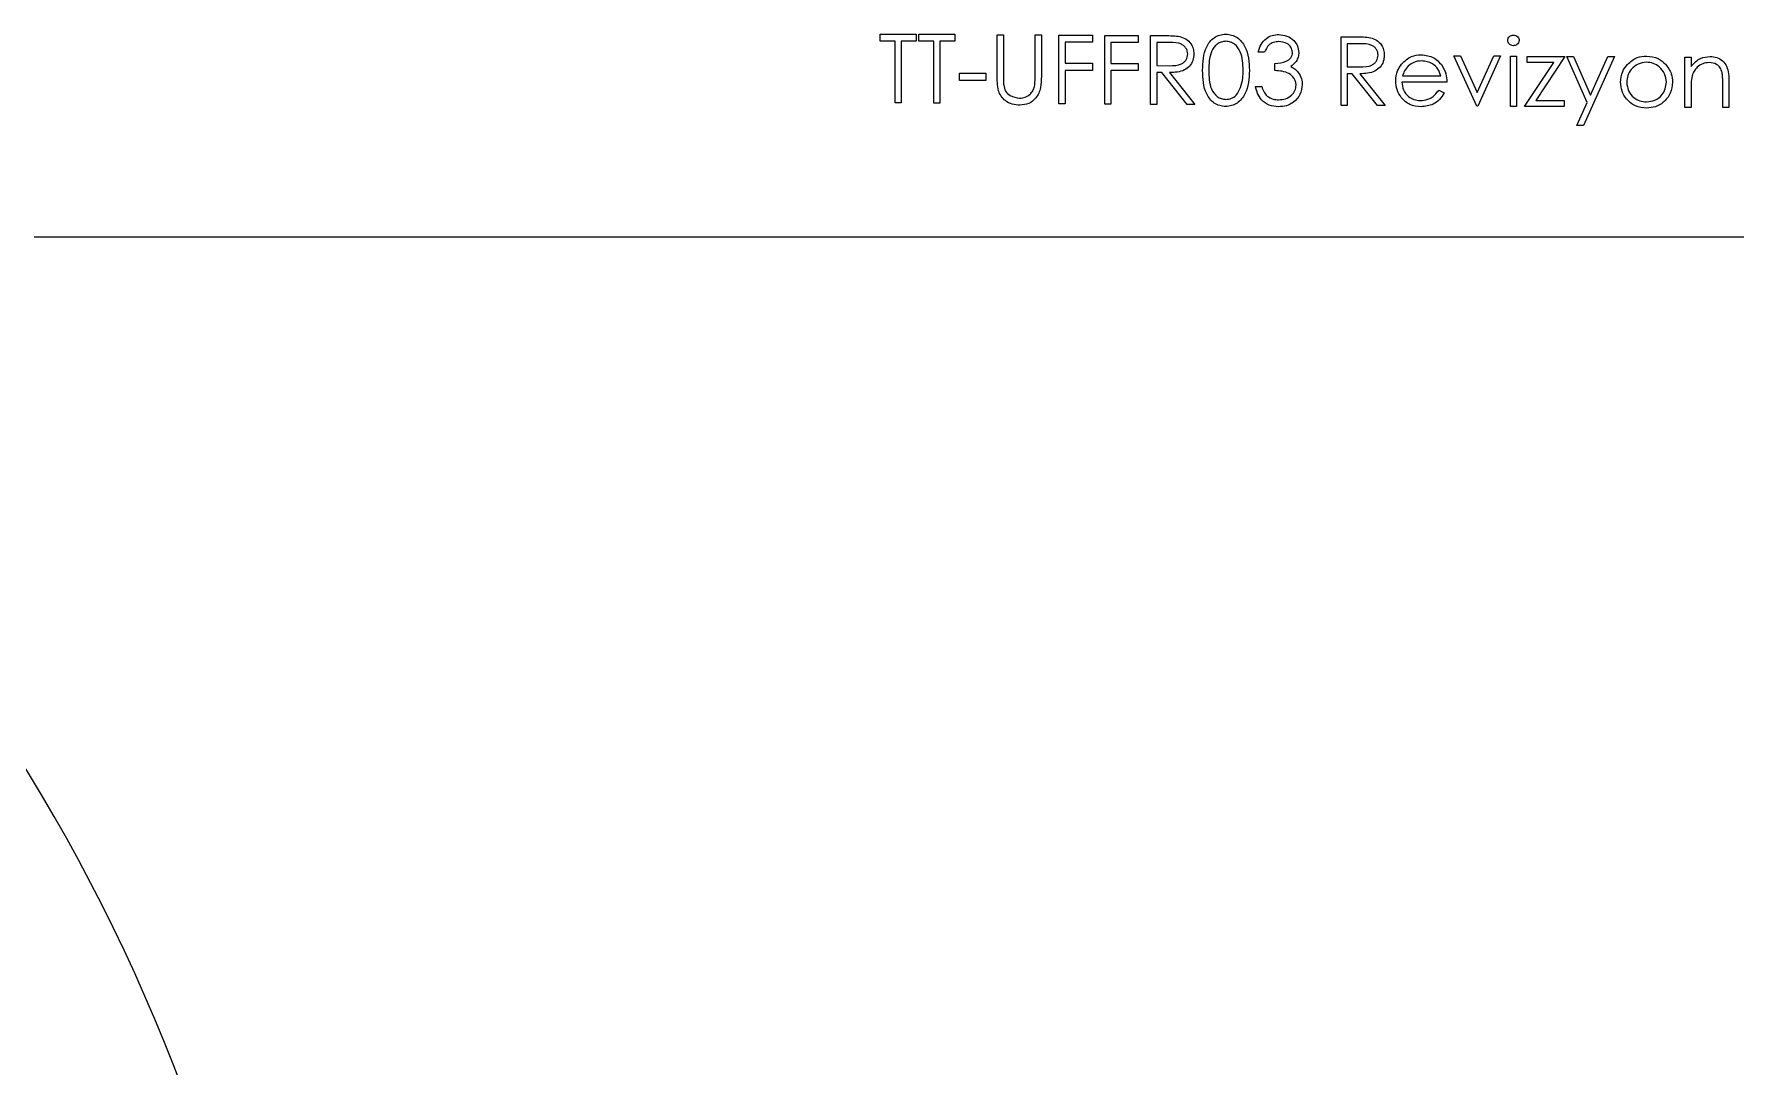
# Model space of a CAD drawing. Extents: x 75 to 2075, y 25 to 1460.
# Drawn here: x 591.9 to 644.3, y 1165.4 to 1197.2 of the extents above; entities that cross this region are included whole.
import ezdxf

# ---------------------------------------------------------------- set-up
doc = ezdxf.new("R2010")
doc.units = 0
doc.header["$LTSCALE"] = 5
doc.linetypes.add('SLD-KATı', pattern=[0])
doc.layers.get('0').update_dxf_attribs({"linetype": 'CONTINUOUS'})

msp = doc.modelspace()

# ---------------------------------------------------------------- linework, layer by layer
at = {"color": 7, "linetype": 'SLD-KATı'}
for p, q in [((617.956, 1197.175), (619.069, 1197.175)), ((617.956, 1196.958), (617.956, 1197.175)), ((619.069, 1197.175), (619.069, 1196.958)), ((619.15, 1197.168), (620.263, 1197.168)), ((619.15, 1196.951), (619.15, 1197.168)), ((620.263, 1197.168), (620.263, 1196.951)), ((621.565, 1197.155), (621.755, 1197.155)), ((621.565, 1195.877), (621.565, 1197.155)), ((621.755, 1197.155), (621.755, 1195.887)), ((622.732, 1197.155), (622.922, 1197.155)), ((622.732, 1195.887), (622.732, 1197.155)), ((622.922, 1197.155), (622.922, 1195.877)), ((623.465, 1197.144), (624.496, 1197.144)), ((623.465, 1195.027), (623.465, 1197.144)), ((624.496, 1197.144), (624.496, 1196.927)), ((624.876, 1197.135), (625.907, 1197.135)), ((624.876, 1195.019), (624.876, 1197.135)), ((625.907, 1197.135), (625.907, 1196.918)), ((626.287, 1197.127), (626.711, 1197.127)), ((626.287, 1195.01), (626.287, 1197.127)), ((618.418, 1196.958), (617.956, 1196.958)), ((618.418, 1195.058), (618.418, 1196.958)), ((618.608, 1196.958), (618.608, 1195.058)), ((619.069, 1196.958), (618.608, 1196.958)), ((619.612, 1196.951), (619.15, 1196.951)), ((619.612, 1195.051), (619.612, 1196.951)), ((619.802, 1196.951), (619.802, 1195.051)), ((620.263, 1196.951), (619.802, 1196.951)), ((623.655, 1196.927), (623.655, 1196.275)), ((624.496, 1196.927), (623.655, 1196.927)), ((625.066, 1196.918), (625.066, 1196.267)), ((625.907, 1196.918), (625.066, 1196.918)), ((626.477, 1196.91), (626.477, 1196.204)), ((626.874, 1196.91), (626.477, 1196.91)), ((629.788, 1196.618), (629.598, 1196.618)), ((632.149, 1197.092), (632.572, 1197.092)), ((632.149, 1194.976), (632.149, 1197.092)), ((632.338, 1196.875), (632.338, 1196.17)), ((632.735, 1196.875), (632.338, 1196.875)), ((623.655, 1196.275), (624.496, 1196.275)), ((623.655, 1196.058), (623.655, 1195.027)), ((624.496, 1196.058), (623.655, 1196.058)), ((624.496, 1196.275), (624.496, 1196.058)), ((625.066, 1196.267), (625.907, 1196.267)), ((625.907, 1196.267), (625.907, 1196.05)), ((626.477, 1196.204), (626.865, 1196.201)), ((630.113, 1196.048), (630.113, 1196.265)), ((632.338, 1196.17), (632.726, 1196.167)), ((635.622, 1196.5), (635.828, 1196.5)), ((636.328, 1194.954), (635.622, 1196.5)), ((635.828, 1196.5), (636.341, 1195.374)), ((636.341, 1195.374), (636.855, 1196.5)), ((637.06, 1196.5), (636.355, 1194.954)), ((636.855, 1196.5), (637.06, 1196.5)), ((637.359, 1196.491), (637.549, 1196.491)), ((637.359, 1194.944), (637.359, 1196.491)), ((637.549, 1196.491), (637.549, 1194.944)), ((637.793, 1194.941), (638.693, 1196.297)), ((637.874, 1196.487), (639.041, 1196.487)), ((637.874, 1196.297), (637.874, 1196.487)), ((638.693, 1196.297), (637.874, 1196.297)), ((639.041, 1196.487), (638.141, 1195.13)), ((639.095, 1196.48), (639.3, 1196.48)), ((639.721, 1195.065), (639.095, 1196.48)), ((639.3, 1196.48), (639.824, 1195.295)), ((640.561, 1196.48), (639.611, 1194.363)), ((639.824, 1195.295), (640.356, 1196.48)), ((640.356, 1196.48), (640.561, 1196.48)), ((642.732, 1196.459), (642.922, 1196.459)), ((642.732, 1194.913), (642.732, 1196.459)), ((642.922, 1196.459), (642.922, 1196.18)), ((620.399, 1195.967), (621.213, 1195.967)), ((620.399, 1195.75), (620.399, 1195.967)), ((621.213, 1195.75), (620.399, 1195.75)), ((621.213, 1195.967), (621.213, 1195.75)), ((625.066, 1196.05), (625.066, 1195.019)), ((625.907, 1196.05), (625.066, 1196.05)), ((626.477, 1195.987), (626.477, 1195.01)), ((626.631, 1195.987), (626.477, 1195.987)), ((627.409, 1195.01), (626.631, 1195.987)), ((626.866, 1195.987), (627.644, 1195.01)), ((629.516, 1195.56), (629.706, 1195.56)), ((632.338, 1195.952), (632.338, 1194.976)), ((632.493, 1195.952), (632.338, 1195.952)), ((633.27, 1194.976), (632.493, 1195.952)), ((632.728, 1195.952), (633.505, 1194.976)), ((635.405, 1195.698), (634.021, 1195.698)), ((634.041, 1195.888), (635.215, 1195.888)), ((643.899, 1194.913), (643.899, 1195.64)), ((644.089, 1195.702), (644.089, 1194.913)), ((618.608, 1195.058), (618.418, 1195.058)), ((619.802, 1195.051), (619.612, 1195.051)), ((623.655, 1195.027), (623.465, 1195.027)), ((625.066, 1195.019), (624.876, 1195.019)), ((626.477, 1195.01), (626.287, 1195.01)), ((627.644, 1195.01), (627.409, 1195.01)), ((635.155, 1195.453), (635.324, 1195.365)), ((638.141, 1195.13), (639.014, 1195.13)), ((639.014, 1195.13), (639.014, 1194.941)), ((639.406, 1194.363), (639.721, 1195.065)), ((642.922, 1195.472), (642.922, 1194.913)), ((632.338, 1194.976), (632.149, 1194.976)), ((633.505, 1194.976), (633.27, 1194.976)), ((636.355, 1194.954), (636.328, 1194.954)), ((637.549, 1194.944), (637.359, 1194.944)), ((639.014, 1194.941), (637.793, 1194.941)), ((642.922, 1194.913), (642.732, 1194.913)), ((644.089, 1194.913), (643.899, 1194.913)), ((639.611, 1194.363), (639.406, 1194.363)), ((591.915, 1190.934), (717.248, 1190.934))]:
    msp.add_line(p, q, dxfattribs=at)
msp.add_arc((543.427, 1144.824), 56.667, 0, 50.4605, dxfattribs=at)
for points, knots in [([(626.711, 1197.127), (626.801, 1197.127), (626.961, 1197.128), (627.12, 1197.107), (627.19, 1197.098)], [0, 0, 0, 0, 0.560245, 1, 1, 1, 1]), ([(627.888, 1196.057), (627.896, 1196.31), (627.907, 1196.626), (628.104, 1196.944), (628.241, 1197.07), (628.41, 1197.156), (628.534, 1197.166), (628.596, 1197.171)], [0, 0, 0, 0, 0.498707, 0.624173, 0.749466, 0.87475, 1, 1, 1, 1]), ([(628.596, 1197.171), (628.658, 1197.166), (628.783, 1197.156), (629.01, 1197.045), (629.296, 1196.692), (629.314, 1196.311), (629.326, 1196.057)], [0, 0, 0, 0, 0.1255984, 0.2511889, 0.5005827, 1, 1, 1, 1]), ([(629.598, 1196.618), (629.622, 1196.7), (629.671, 1196.862), (629.833, 1197.042), (630.028, 1197.145), (630.161, 1197.156), (630.228, 1197.161)], [0, 0, 0, 0, 0.280288, 0.559674, 0.77975, 1, 1, 1, 1]), ([(630.228, 1197.161), (630.314, 1197.152), (630.485, 1197.133), (630.69, 1196.997), (630.82, 1196.813), (630.837, 1196.678), (630.846, 1196.611)], [0, 0, 0, 0, 0.280084, 0.559855, 0.780096, 1, 1, 1, 1]), ([(637.277, 1196.979), (637.281, 1197.004), (637.288, 1197.054), (637.337, 1197.106), (637.394, 1197.138), (637.433, 1197.141), (637.453, 1197.142)], [0, 0, 0, 0, 0.27921, 0.558921, 0.779442, 1, 1, 1, 1]), ([(637.453, 1197.142), (637.478, 1197.14), (637.528, 1197.135), (637.586, 1197.092), (637.624, 1197.038), (637.628, 1196.998), (637.63, 1196.979)], [0, 0, 0, 0, 0.279851, 0.559881, 0.779901, 1, 1, 1, 1]), ([(627.427, 1196.561), (627.425, 1196.592), (627.42, 1196.654), (627.378, 1196.739), (627.318, 1196.81), (627.161, 1196.914), (627.002, 1196.912), (626.874, 1196.91)], [0, 0, 0, 0, 0.125312, 0.250634, 0.375985, 0.501281, 1, 1, 1, 1]), ([(627.19, 1197.098), (627.257, 1197.076), (627.389, 1197.032), (627.529, 1196.889), (627.606, 1196.725), (627.613, 1196.616), (627.617, 1196.561)], [0, 0, 0, 0, 0.279794, 0.55952, 0.779617, 1, 1, 1, 1]), ([(628.602, 1196.953), (628.554, 1196.949), (628.457, 1196.939), (628.328, 1196.865), (628.225, 1196.76), (628.085, 1196.503), (628.081, 1196.256), (628.078, 1196.058)], [0, 0, 0, 0, 0.125136, 0.250415, 0.375512, 0.500839, 1, 1, 1, 1]), ([(629.136, 1196.058), (629.129, 1196.255), (629.117, 1196.549), (628.919, 1196.84), (628.748, 1196.938), (628.651, 1196.948), (628.602, 1196.953)], [0, 0, 0, 0, 0.500075, 0.749028, 0.874606, 1, 1, 1, 1]), ([(630.23, 1196.944), (630.175, 1196.939), (630.065, 1196.931), (629.89, 1196.825), (629.827, 1196.697), (629.788, 1196.618)], [0, 0, 0, 0, 0.280622, 0.560378, 1, 1, 1, 1]), ([(630.113, 1196.265), (630.233, 1196.276), (630.412, 1196.293), (630.588, 1196.417), (630.648, 1196.523), (630.653, 1196.582), (630.656, 1196.612)], [0, 0, 0, 0, 0.499412, 0.749018, 0.874533, 1, 1, 1, 1]), ([(630.656, 1196.612), (630.645, 1196.667), (630.624, 1196.779), (630.462, 1196.916), (630.318, 1196.933), (630.23, 1196.944)], [0, 0, 0, 0, 0.278852, 0.560094, 1, 1, 1, 1]), ([(630.846, 1196.611), (630.843, 1196.562), (630.836, 1196.464), (630.759, 1196.302), (630.66, 1196.223), (630.599, 1196.176)], [0, 0, 0, 0, 0.280494, 0.560772, 1, 1, 1, 1]), ([(632.572, 1197.092), (632.662, 1197.092), (632.823, 1197.093), (632.982, 1197.072), (633.052, 1197.063)], [0, 0, 0, 0, 0.560243, 1, 1, 1, 1]), ([(633.288, 1196.527), (633.286, 1196.558), (633.281, 1196.62), (633.239, 1196.704), (633.18, 1196.776), (633.023, 1196.879), (632.863, 1196.877), (632.735, 1196.875)], [0, 0, 0, 0, 0.125309, 0.250627, 0.375974, 0.501308, 1, 1, 1, 1]), ([(633.052, 1197.063), (633.118, 1197.041), (633.251, 1196.997), (633.391, 1196.855), (633.468, 1196.69), (633.475, 1196.581), (633.478, 1196.526)], [0, 0, 0, 0, 0.279794, 0.55952, 0.779617, 1, 1, 1, 1]), ([(637.453, 1196.817), (637.428, 1196.819), (637.378, 1196.825), (637.321, 1196.867), (637.284, 1196.92), (637.279, 1196.959), (637.277, 1196.979)], [0, 0, 0, 0, 0.279802, 0.559645, 0.779931, 1, 1, 1, 1]), ([(637.63, 1196.979), (637.626, 1196.954), (637.619, 1196.904), (637.568, 1196.852), (637.512, 1196.821), (637.472, 1196.818), (637.453, 1196.817)], [0, 0, 0, 0, 0.279141, 0.558907, 0.779362, 1, 1, 1, 1]), ([(626.865, 1196.201), (626.995, 1196.202), (627.157, 1196.202), (627.318, 1196.306), (627.402, 1196.403), (627.417, 1196.498), (627.427, 1196.561)], [0, 0, 0, 0, 0.499836, 0.625524, 0.751222, 1, 1, 1, 1]), ([(627.617, 1196.561), (627.611, 1196.494), (627.6, 1196.36), (627.495, 1196.182), (627.257, 1196.004), (627.027, 1195.994), (626.866, 1195.987)], [0, 0, 0, 0, 0.187146, 0.373979, 0.560922, 1, 1, 1, 1]), ([(628.596, 1194.945), (628.534, 1194.95), (628.41, 1194.96), (628.186, 1195.071), (627.908, 1195.427), (627.896, 1195.805), (627.888, 1196.057)], [0, 0, 0, 0, 0.125552, 0.251093, 0.500251, 1, 1, 1, 1]), ([(628.078, 1196.058), (628.08, 1195.86), (628.082, 1195.564), (628.285, 1195.275), (628.457, 1195.178), (628.554, 1195.168), (628.602, 1195.162)], [0, 0, 0, 0, 0.500275, 0.749081, 0.8746, 1, 1, 1, 1]), ([(629.326, 1196.057), (629.315, 1195.803), (629.297, 1195.422), (629.009, 1195.071), (628.783, 1194.96), (628.658, 1194.95), (628.596, 1194.945)], [0, 0, 0, 0, 0.499395, 0.7487445, 0.874376, 1, 1, 1, 1]), ([(629.056, 1195.526), (629.083, 1195.623), (629.131, 1195.798), (629.135, 1195.978), (629.136, 1196.058)], [0, 0, 0, 0, 0.559627, 1, 1, 1, 1]), ([(630.599, 1196.176), (630.648, 1196.15), (630.736, 1196.104), (630.8, 1196.028), (630.828, 1195.995)], [0, 0, 0, 0, 0.5598119, 1, 1, 1, 1]), ([(632.726, 1196.167), (632.856, 1196.167), (633.019, 1196.167), (633.179, 1196.271), (633.263, 1196.368), (633.278, 1196.463), (633.288, 1196.527)], [0, 0, 0, 0, 0.499837, 0.625524, 0.751224, 1, 1, 1, 1]), ([(633.478, 1196.526), (633.473, 1196.459), (633.462, 1196.325), (633.357, 1196.148), (633.118, 1195.97), (632.889, 1195.96), (632.728, 1195.952)], [0, 0, 0, 0, 0.1871458, 0.3739782, 0.5609209, 1, 1, 1, 1]), ([(633.831, 1195.734), (633.84, 1195.839), (633.857, 1196.027), (633.963, 1196.182), (634.009, 1196.251)], [0, 0, 0, 0, 0.559431, 1, 1, 1, 1]), ([(634.009, 1196.251), (634.104, 1196.344), (634.274, 1196.511), (634.51, 1196.53), (634.614, 1196.539)], [0, 0, 0, 0, 0.558573, 1, 1, 1, 1]), ([(634.225, 1196.204), (634.179, 1196.152), (634.096, 1196.058), (634.058, 1195.94), (634.041, 1195.888)], [0, 0, 0, 0, 0.55878, 1, 1, 1, 1]), ([(634.623, 1196.349), (634.541, 1196.342), (634.395, 1196.329), (634.277, 1196.242), (634.225, 1196.204)], [0, 0, 0, 0, 0.559439, 1, 1, 1, 1]), ([(634.614, 1196.539), (634.751, 1196.523), (634.997, 1196.494), (635.163, 1196.314), (635.237, 1196.234)], [0, 0, 0, 0, 0.558919, 1, 1, 1, 1]), ([(635.215, 1195.888), (635.192, 1195.961), (635.145, 1196.107), (634.983, 1196.254), (634.803, 1196.335), (634.683, 1196.344), (634.623, 1196.349)], [0, 0, 0, 0, 0.280139, 0.559193, 0.779605, 1, 1, 1, 1]), ([(635.237, 1196.234), (635.292, 1196.141), (635.39, 1195.975), (635.4, 1195.782), (635.405, 1195.698)], [0, 0, 0, 0, 0.558907, 1, 1, 1, 1]), ([(640.751, 1195.693), (640.762, 1195.807), (640.782, 1196.011), (640.907, 1196.171), (640.963, 1196.242)], [0, 0, 0, 0, 0.559309, 1, 1, 1, 1]), ([(641.551, 1196.308), (641.461, 1196.297), (641.28, 1196.275), (641.082, 1196.106), (640.959, 1195.905), (640.947, 1195.763), (640.941, 1195.692)], [0, 0, 0, 0, 0.279476, 0.559255, 0.77957, 1, 1, 1, 1]), ([(640.963, 1196.242), (641.058, 1196.325), (641.229, 1196.473), (641.453, 1196.49), (641.552, 1196.498)], [0, 0, 0, 0, 0.558864, 1, 1, 1, 1]), ([(642.162, 1195.692), (642.151, 1195.782), (642.131, 1195.963), (641.963, 1196.162), (641.764, 1196.288), (641.622, 1196.301), (641.551, 1196.308)], [0, 0, 0, 0, 0.279596, 0.559391, 0.779653, 1, 1, 1, 1]), ([(641.552, 1196.498), (641.678, 1196.485), (641.902, 1196.461), (642.067, 1196.31), (642.14, 1196.243)], [0, 0, 0, 0, 0.559179, 1, 1, 1, 1]), ([(642.14, 1196.243), (642.208, 1196.151), (642.33, 1195.986), (642.345, 1195.783), (642.352, 1195.693)], [0, 0, 0, 0, 0.559175, 1, 1, 1, 1]), ([(642.922, 1196.18), (643.012, 1196.278), (643.173, 1196.452), (643.407, 1196.476), (643.51, 1196.486)], [0, 0, 0, 0, 0.559122, 1, 1, 1, 1]), ([(643.477, 1196.297), (643.41, 1196.29), (643.276, 1196.276), (643.119, 1196.167), (643.004, 1196.036), (642.969, 1195.937), (642.951, 1195.887)], [0, 0, 0, 0, 0.279542, 0.559363, 0.779693, 1, 1, 1, 1]), ([(643.876, 1195.992), (643.861, 1196.041), (643.831, 1196.14), (643.693, 1196.275), (643.559, 1196.288), (643.477, 1196.297)], [0, 0, 0, 0, 0.281199, 0.561334, 1, 1, 1, 1]), ([(643.51, 1196.486), (643.58, 1196.48), (643.718, 1196.468), (643.9, 1196.357), (644.085, 1196.11), (644.087, 1195.87), (644.089, 1195.702)], [0, 0, 0, 0, 0.187025, 0.373875, 0.560608, 1, 1, 1, 1]), ([(621.603, 1195.43), (621.59, 1195.513), (621.565, 1195.661), (621.565, 1195.811), (621.565, 1195.877)], [0, 0, 0, 0, 0.559488, 1, 1, 1, 1]), ([(621.755, 1195.887), (621.755, 1195.834), (621.755, 1195.74), (621.761, 1195.646), (621.764, 1195.605)], [0, 0, 0, 0, 0.560136, 1, 1, 1, 1]), ([(621.764, 1195.605), (621.777, 1195.54), (621.804, 1195.411), (621.986, 1195.245), (622.152, 1195.218), (622.254, 1195.201)], [0, 0, 0, 0, 0.2810263, 0.5608148, 1, 1, 1, 1]), ([(622.254, 1195.201), (622.312, 1195.207), (622.429, 1195.22), (622.57, 1195.309), (622.666, 1195.427), (622.696, 1195.514), (622.711, 1195.558)], [0, 0, 0, 0, 0.27977, 0.559356, 0.779554, 1, 1, 1, 1]), ([(622.922, 1195.877), (622.92, 1195.759), (622.917, 1195.524), (622.789, 1195.212), (622.543, 1195.014), (622.357, 1194.994), (622.265, 1194.984)], [0, 0, 0, 0, 0.281669, 0.560098, 0.780085, 1, 1, 1, 1]), ([(622.711, 1195.558), (622.719, 1195.619), (622.733, 1195.728), (622.732, 1195.838), (622.732, 1195.887)], [0, 0, 0, 0, 0.5596197, 1, 1, 1, 1]), ([(630.222, 1194.936), (630.125, 1194.944), (629.931, 1194.961), (629.702, 1195.124), (629.569, 1195.338), (629.534, 1195.486), (629.516, 1195.56)], [0, 0, 0, 0, 0.2798961, 0.558988, 0.7792639, 1, 1, 1, 1]), ([(629.706, 1195.56), (629.726, 1195.498), (629.76, 1195.389), (629.838, 1195.304), (629.872, 1195.267)], [0, 0, 0, 0, 0.56065, 1, 1, 1, 1]), ([(630.765, 1195.601), (630.762, 1195.638), (630.755, 1195.711), (630.689, 1195.845), (630.493, 1196.027), (630.265, 1196.04), (630.113, 1196.048)], [0, 0, 0, 0, 0.125547, 0.251152, 0.5006, 1, 1, 1, 1]), ([(630.955, 1195.619), (630.939, 1195.515), (630.909, 1195.307), (630.71, 1195.079), (630.468, 1194.955), (630.304, 1194.942), (630.222, 1194.936)], [0, 0, 0, 0, 0.27933, 0.558843, 0.779278, 1, 1, 1, 1]), ([(630.226, 1195.153), (630.299, 1195.158), (630.446, 1195.168), (630.623, 1195.277), (630.743, 1195.428), (630.758, 1195.543), (630.765, 1195.601)], [0, 0, 0, 0, 0.280587, 0.560125, 0.780286, 1, 1, 1, 1]), ([(630.828, 1195.995), (630.869, 1195.93), (630.941, 1195.814), (630.951, 1195.679), (630.955, 1195.619)], [0, 0, 0, 0, 0.559488, 1, 1, 1, 1]), ([(634.609, 1194.938), (634.491, 1194.948), (634.256, 1194.969), (634.003, 1195.195), (633.856, 1195.46), (633.839, 1195.643), (633.831, 1195.734)], [0, 0, 0, 0, 0.2798746, 0.5588522, 0.7794419, 1, 1, 1, 1]), ([(634.021, 1195.698), (634.031, 1195.614), (634.05, 1195.446), (634.2, 1195.257), (634.388, 1195.144), (634.519, 1195.133), (634.585, 1195.128)], [0, 0, 0, 0, 0.279944, 0.559329, 0.779519, 1, 1, 1, 1]), ([(641.552, 1194.897), (641.434, 1194.909), (641.197, 1194.933), (640.936, 1195.152), (640.776, 1195.415), (640.759, 1195.6), (640.751, 1195.693)], [0, 0, 0, 0, 0.279775, 0.559188, 0.77959, 1, 1, 1, 1]), ([(640.941, 1195.692), (640.952, 1195.602), (640.975, 1195.424), (641.136, 1195.221), (641.34, 1195.106), (641.481, 1195.093), (641.551, 1195.087)], [0, 0, 0, 0, 0.279632, 0.55919, 0.77951, 1, 1, 1, 1]), ([(641.551, 1195.087), (641.641, 1195.097), (641.82, 1195.117), (642.023, 1195.279), (642.141, 1195.481), (642.155, 1195.622), (642.162, 1195.692)], [0, 0, 0, 0, 0.279751, 0.559104, 0.779583, 1, 1, 1, 1]), ([(642.352, 1195.693), (642.337, 1195.575), (642.308, 1195.34), (642.095, 1195.076), (641.83, 1194.918), (641.645, 1194.904), (641.552, 1194.897)], [0, 0, 0, 0, 0.279524, 0.559388, 0.779506, 1, 1, 1, 1]), ([(642.951, 1195.887), (642.94, 1195.81), (642.921, 1195.672), (642.922, 1195.533), (642.922, 1195.472)], [0, 0, 0, 0, 0.559687, 1, 1, 1, 1]), ([(643.899, 1195.64), (643.899, 1195.706), (643.9, 1195.824), (643.883, 1195.941), (643.876, 1195.992)], [0, 0, 0, 0, 0.560218, 1, 1, 1, 1]), ([(622.265, 1194.984), (622.184, 1194.989), (622.024, 1195), (621.821, 1195.106), (621.673, 1195.254), (621.626, 1195.371), (621.603, 1195.43)], [0, 0, 0, 0, 0.280226, 0.559926, 0.779965, 1, 1, 1, 1]), ([(628.602, 1195.162), (628.66, 1195.17), (628.776, 1195.184), (628.954, 1195.305), (629.018, 1195.442), (629.056, 1195.526)], [0, 0, 0, 0, 0.280257, 0.560821, 1, 1, 1, 1]), ([(629.872, 1195.267), (629.933, 1195.229), (630.042, 1195.161), (630.169, 1195.155), (630.226, 1195.153)], [0, 0, 0, 0, 0.558741, 1, 1, 1, 1]), ([(634.585, 1195.128), (634.663, 1195.135), (634.792, 1195.148), (634.955, 1195.226), (635.069, 1195.329), (635.126, 1195.412), (635.155, 1195.453)], [0, 0, 0, 0, 0.339474, 0.559641, 0.779524, 1, 1, 1, 1]), ([(635.324, 1195.365), (635.28, 1195.295), (635.194, 1195.155), (634.951, 1194.975), (634.739, 1194.952), (634.609, 1194.938)], [0, 0, 0, 0, 0.280895, 0.561409, 1, 1, 1, 1])]:
    msp.add_open_spline(points, degree=3, knots=knots, dxfattribs=at)

doc.saveas('drawing.dxf')
